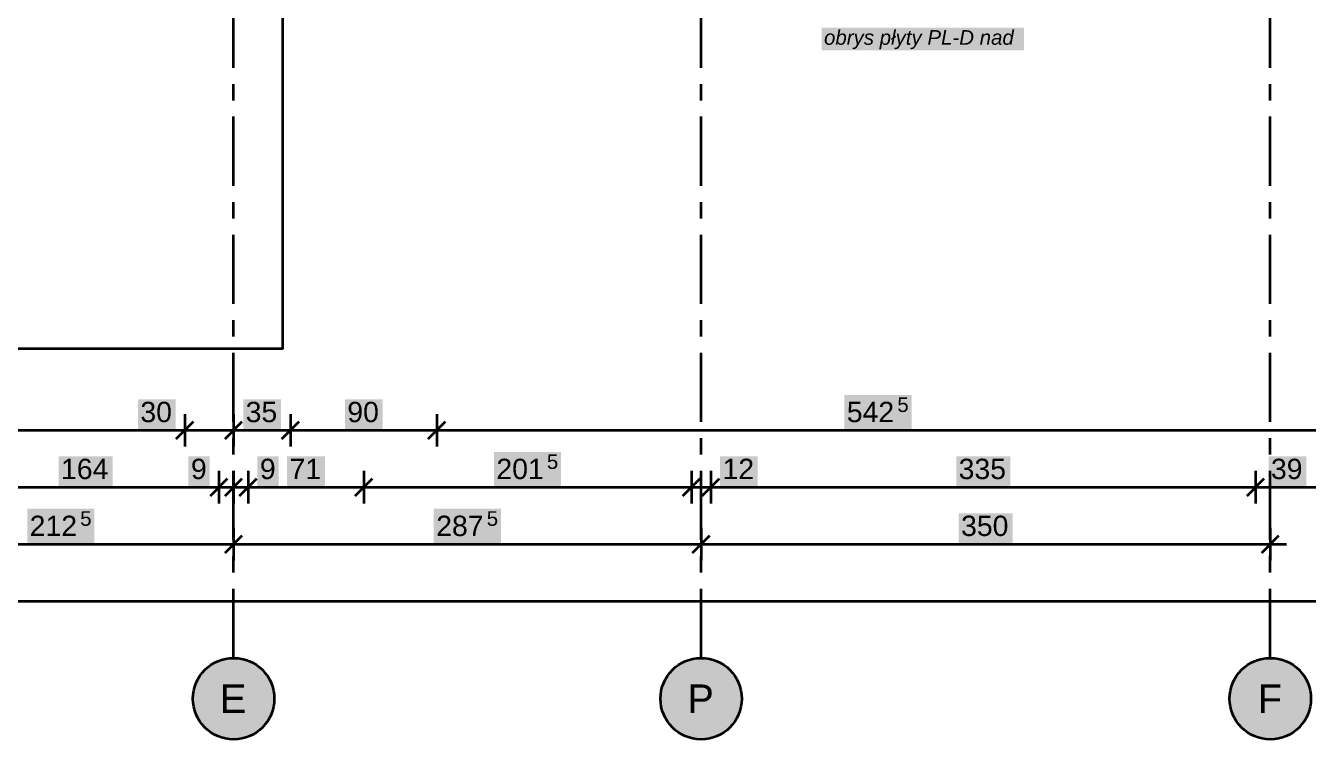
# Model space of a CAD drawing. Header units: metres. Extents: x -6.2 to 22.6, y -6.3 to 13.3.
# Drawn here: x 10.72 to 18.61, y -5.7 to -1.31 of the extents above; entities that cross this region are included whole.
import ezdxf

# ---------------------------------------------------------------- set-up
doc = ezdxf.new("R2010")
doc.units = ezdxf.units.M
doc.linetypes.add('PUNKTOWA', pattern=[10.5, 8.4, -1.05, 0, -1.05])
for name, color, linetype, lineweight in [('A-MASKA', 7, 'Continuous', 18), ('A-OPISY', 2, 'Continuous', 25), ('A-OSIE', 1, 'PUNKTOWA', 25), ('A-WIDOK', 7, 'Continuous', 25), ('A-WYMIARY', 1, 'Continuous', 25)]:
    doc.layers.add(name, color=color, linetype=linetype, lineweight=lineweight)
doc.styles.add('PL_ARIAL', font='arial.ttf')
doc.styles.add('PL_ARIAL_I', font='ariali.ttf')

msp = doc.modelspace()

# ---------------------------------------------------------------- hatches: boundary and pattern name
at = {"layer": 'A-MASKA', "true_color": 0xffffff}
for points in [[(15.6157, -1.4648), (16.8598, -1.4648), (16.8598, -1.325), (15.6157, -1.325)], [(11.4114, -3.7925), (11.6435, -3.7925), (11.6435, -3.61), (11.4114, -3.61)], [(12.059, -3.7925), (12.291, -3.7925), (12.291, -3.61), (12.059, -3.61)], [(12.684, -3.7925), (12.916, -3.7925), (12.916, -3.61), (12.684, -3.61)], [(15.7558, -3.7925), (16.1692, -3.7925), (16.1692, -3.5825), (15.7558, -3.5825)], [(13.6008, -4.1425), (14.0142, -4.1425), (14.0142, -3.9325), (13.6008, -3.9325)], [(10.9234, -4.1425), (11.2566, -4.1425), (11.2566, -3.96), (10.9234, -3.96)], [(11.7225, -4.1425), (11.8535, -4.1425), (11.8535, -3.96), (11.7225, -3.96)], [(12.1465, -4.1425), (12.2775, -4.1425), (12.2775, -3.96), (12.1465, -3.96)], [(12.329, -4.1425), (12.561, -4.1425), (12.561, -3.96), (12.329, -3.96)], [(14.9915, -4.1425), (15.2236, -4.1425), (15.2236, -3.96), (14.9915, -3.96)], [(16.4434, -4.1425), (16.7766, -4.1425), (16.7766, -3.96), (16.4434, -3.96)], [(18.364, -4.1425), (18.596, -4.1425), (18.596, -3.96), (18.364, -3.96)], [(10.7308, -4.4925), (11.1442, -4.4925), (11.1442, -4.2825), (10.7308, -4.2825)], [(13.2308, -4.4925), (13.6442, -4.4925), (13.6442, -4.2825), (13.2308, -4.2825)], [(16.4584, -4.4925), (16.7916, -4.4925), (16.7916, -4.31), (16.4584, -4.31)]]:
    msp.add_hatch(color=7, dxfattribs=at).paths.add_polyline_path(points)
at = {"layer": 'A-OSIE', "true_color": 0xffffff}
for points in [[(12.25, -5.45), (12.2479, -5.4174), (12.2415, -5.3853), (12.231, -5.3543), (12.2165, -5.325), (12.1983, -5.2978), (12.1768, -5.2732), (12.1522, -5.2517), (12.125, -5.2335), (12.0957, -5.219), (12.0647, -5.2085), (12.0326, -5.2021), (12, -5.2), (11.9674, -5.2021), (11.9353, -5.2085), (11.9043, -5.219), (11.875, -5.2335), (11.8478, -5.2517), (11.8232, -5.2732), (11.8017, -5.2978), (11.7835, -5.325), (11.769, -5.3543), (11.7585, -5.3853), (11.7521, -5.4174), (11.75, -5.45), (11.7521, -5.4826), (11.7585, -5.5147), (11.769, -5.5457), (11.7835, -5.575), (11.8017, -5.6022), (11.8232, -5.6268), (11.8478, -5.6483), (11.875, -5.6665), (11.9043, -5.681), (11.9353, -5.6915), (11.9674, -5.6979), (12, -5.7), (12.0326, -5.6979), (12.0647, -5.6915), (12.0957, -5.681), (12.125, -5.6665), (12.1522, -5.6483), (12.1768, -5.6268), (12.1983, -5.6022), (12.2165, -5.575), (12.231, -5.5457), (12.2415, -5.5147), (12.2479, -5.4826)], [(15.125, -5.45), (15.1229, -5.4174), (15.1165, -5.3853), (15.106, -5.3543), (15.0915, -5.325), (15.0733, -5.2978), (15.0518, -5.2732), (15.0272, -5.2517), (15, -5.2335), (14.9707, -5.219), (14.9397, -5.2085), (14.9076, -5.2021), (14.875, -5.2), (14.8424, -5.2021), (14.8103, -5.2085), (14.7793, -5.219), (14.75, -5.2335), (14.7228, -5.2517), (14.6982, -5.2732), (14.6767, -5.2978), (14.6585, -5.325), (14.644, -5.3543), (14.6335, -5.3853), (14.6271, -5.4174), (14.625, -5.45), (14.6271, -5.4826), (14.6335, -5.5147), (14.644, -5.5457), (14.6585, -5.575), (14.6767, -5.6022), (14.6982, -5.6268), (14.7228, -5.6483), (14.75, -5.6665), (14.7793, -5.681), (14.8103, -5.6915), (14.8424, -5.6979), (14.875, -5.7), (14.9076, -5.6979), (14.9397, -5.6915), (14.9707, -5.681), (15, -5.6665), (15.0272, -5.6483), (15.0518, -5.6268), (15.0733, -5.6022), (15.0915, -5.575), (15.106, -5.5457), (15.1165, -5.5147), (15.1229, -5.4826)], [(18.625, -5.45), (18.6229, -5.4174), (18.6165, -5.3853), (18.606, -5.3543), (18.5915, -5.325), (18.5733, -5.2978), (18.5518, -5.2732), (18.5272, -5.2517), (18.5, -5.2335), (18.4707, -5.219), (18.4397, -5.2085), (18.4076, -5.2021), (18.375, -5.2), (18.3424, -5.2021), (18.3103, -5.2085), (18.2793, -5.219), (18.25, -5.2335), (18.2228, -5.2517), (18.1982, -5.2732), (18.1767, -5.2978), (18.1585, -5.325), (18.144, -5.3543), (18.1335, -5.3853), (18.1271, -5.4174), (18.125, -5.45), (18.1271, -5.4826), (18.1335, -5.5147), (18.144, -5.5457), (18.1585, -5.575), (18.1767, -5.6022), (18.1982, -5.6268), (18.2228, -5.6483), (18.25, -5.6665), (18.2793, -5.681), (18.3103, -5.6915), (18.3424, -5.6979), (18.375, -5.7), (18.4076, -5.6979), (18.4397, -5.6915), (18.4707, -5.681), (18.5, -5.6665), (18.5272, -5.6483), (18.5518, -5.6268), (18.5733, -5.6022), (18.5915, -5.575), (18.606, -5.5457), (18.6165, -5.5147), (18.6229, -5.4826)]]:
    msp.add_hatch(color=7, dxfattribs=at).paths.add_polyline_path(points)

# ---------------------------------------------------------------- linework, layer by layer
at = {"layer": 'A-OSIE', "linetype": 'PUNKTOWA', "lineweight": 35, "ltscale": 0.050668, "flags": 128}
for points in [[(12, -5.2), (12, 12.25)], [(14.875, -5.2), (14.875, 12.25)], [(18.375, -5.2), (18.375, 12.25)]]:
    msp.add_lwpolyline(points, dxfattribs=at)
at = {"layer": 'A-OSIE', "linetype": 'Continuous', "lineweight": 35, "ltscale": 0.05}
for centre in [(12, -5.45), (14.875, -5.45), (18.375, -5.45)]:
    msp.add_circle(centre, 0.25, dxfattribs=at)
at = {"layer": 'A-WIDOK', "lineweight": 35, "ltscale": 0.05}
msp.add_lwpolyline([(12.3, -0.3005), (12.3, -3.3), (-3.3, -3.3), (-3.3, 5.125), (-0.3005, 5.125)], dxfattribs=at)
at = {"layer": 'A-WYMIARY', "lineweight": 35, "ltscale": 0.05}
for points in [[(11.7, -3.7), (11.7, -3.9)], [(12, -3.7), (12, -3.9)], [(12.35, -3.7), (12.35, -3.9)], [(13.25, -3.7), (13.25, -3.9)], [(11.647, -3.853), (11.753, -3.747)], [(11.947, -3.853), (12.053, -3.747)], [(12.297, -3.853), (12.403, -3.747)], [(13.197, -3.853), (13.303, -3.747)], [(-0.4, -3.8), (18.775, -3.8)], [(11.857, -4.203), (11.963, -4.097)], [(11.91, -4.05), (11.91, -4.25)], [(11.947, -4.203), (12.053, -4.097)], [(12, -4.05), (12, -4.25)], [(12.037, -4.203), (12.143, -4.097)], [(12.09, -4.05), (12.09, -4.25)], [(12.747, -4.203), (12.853, -4.097)], [(12.8, -4.05), (12.8, -4.25)], [(14.762, -4.203), (14.868, -4.097)], [(14.815, -4.05), (14.815, -4.25)], [(14.882, -4.203), (14.988, -4.097)], [(14.935, -4.05), (14.935, -4.25)], [(18.232, -4.203), (18.338, -4.097)], [(18.285, -4.05), (18.285, -4.25)], [(-0.4, -4.15), (18.775, -4.15)], [(12, -4.4), (12, -4.6)], [(14.875, -4.4), (14.875, -4.6)], [(18.375, -4.4), (18.375, -4.6)], [(11.947, -4.553), (12.053, -4.447)], [(14.822, -4.553), (14.928, -4.447)], [(18.322, -4.553), (18.428, -4.447)], [(-0.1, -4.5), (18.475, -4.5)], [(-0.4, -4.85), (18.775, -4.85)]]:
    msp.add_lwpolyline(points, dxfattribs=at)

# ---------------------------------------------------------------- texts
at = {"layer": 'A-OPISY', "style": 'PL_ARIAL_I'}
msp.add_text('obrys płyty PL-D nad', height=0.09, dxfattribs=at).set_placement((15.6307, -1.43))
at = {"layer": 'A-OSIE', "style": 'PL_ARIAL'}
for s, p in [('E', (11.9152, -5.5375)), ('P', (14.7902, -5.5375)), ('F', (18.2973, -5.5375))]:
    msp.add_text(s, height=0.175, dxfattribs=at).set_placement(p)
at = {"layer": 'A-WYMIARY', "style": 'PL_ARIAL'}
for s, height, p in [('30', 0.125, (11.4264, -3.75)), ('35', 0.125, (12.074, -3.75)), ('90', 0.125, (12.699, -3.75)), ('542', 0.125, (15.7708, -3.75)), ('5', 0.09, (16.0814, -3.6875)), ('164', 0.125, (10.9384, -4.1)), ('9', 0.125, (11.7375, -4.1)), ('9', 0.125, (12.1615, -4.1)), ('71', 0.125, (12.344, -4.1)), ('201', 0.125, (13.6158, -4.1)), ('5', 0.09, (13.9264, -4.0375)), ('12', 0.125, (15.0065, -4.1)), ('335', 0.125, (16.4584, -4.1)), ('39', 0.125, (18.379, -4.1)), ('212', 0.125, (10.7458, -4.45)), ('5', 0.09, (11.0564, -4.3875)), ('287', 0.125, (13.2458, -4.45)), ('5', 0.09, (13.5564, -4.3875)), ('350', 0.125, (16.4734, -4.45))]:
    msp.add_text(s, height=height, dxfattribs=at).set_placement(p)

doc.saveas('drawing.dxf')
